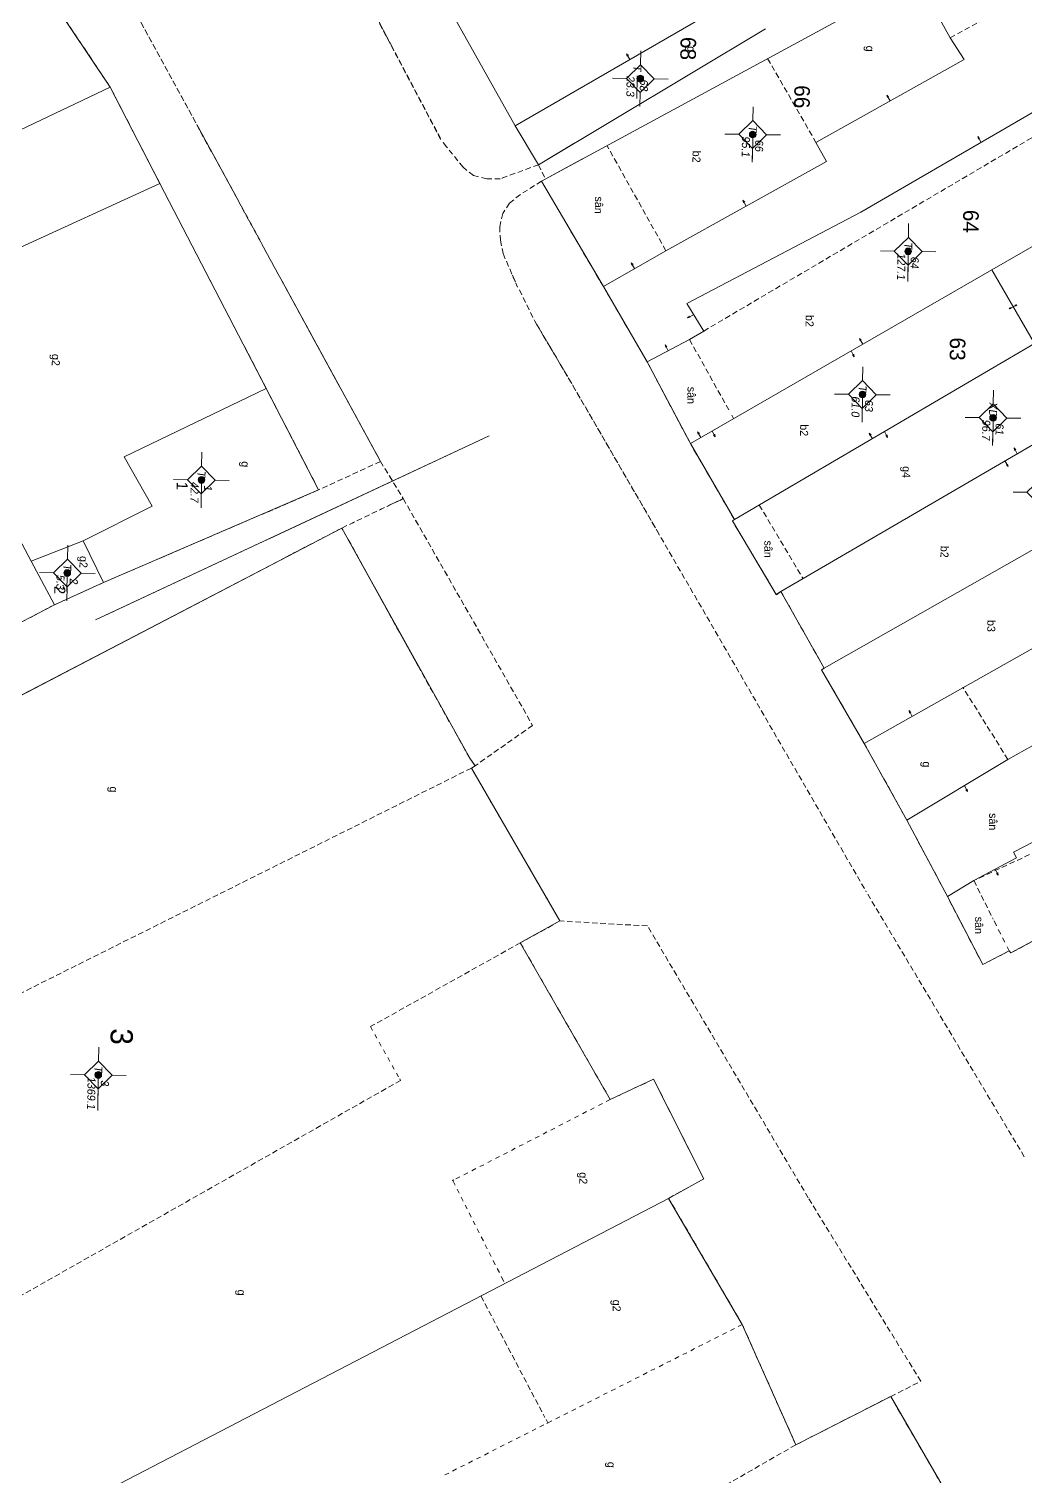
# Model space of a CAD drawing. Extents: x 601689 to 602595, y 1189742 to 1190763.
# Drawn here: x 602221.5 to 602266.3, y 1189978.1 to 1190043.1 of the extents above; entities that cross this region are included whole.
import ezdxf
from ezdxf.enums import TextEntityAlignment as Align

# ---------------------------------------------------------------- set-up
doc = ezdxf.new("R2010")
doc.units = 0
doc.header["$MEASUREMENT"] = 0
doc.linetypes.add('HIDDEN', pattern=[0.375, 0.25, -0.125])
for name, color, linetype in [('10', 250, 'Continuous'), ('11', 7, 'Continuous'), ('13', 7, 'Continuous'), ('14', 7, 'Continuous'), ('15', 7, 'Continuous'), ('16', 7, 'Continuous'), ('22', 7, 'Continuous'), ('25', 7, 'Continuous'), ('53', 7, 'Continuous'), ('57', 7, 'Continuous'), ('CONSTRUCTION_CLASS', 7, 'Continuous')]:
    doc.layers.add(name, color=color, linetype=linetype)
doc.layers.get('0').off()
doc.styles.add('TXT', font='vnshx.shx')

# ---------------------------------------------------------------- blocks, each defined once
blk = doc.blocks.new('NH3R')
at = {"layer": '16', "color": 7, "linetype": 'Continuous', "lineweight": 0}
for p, q in [((0, 0), (0.297, -0.005)), ((0.297, -0.005), (0.186, 0.031)), ((0.297, -0.005), (0.189, -0.033))]:
    blk.add_line(p, q, dxfattribs=at)
blk = doc.blocks.new('NH3')
at = {"layer": '16', "color": 7, "linetype": 'Continuous', "lineweight": 0}
for p, q in [((-0.199, -0.002), (-0.113, 0.021)), ((0.197, -0.012), (0.107, 0.015)), ((-0.199, -0.002), (0.197, -0.012)), ((-0.199, -0.002), (-0.116, -0.035)), ((0.197, -0.012), (0.104, -0.027))]:
    blk.add_line(p, q, dxfattribs=at)
blk = doc.blocks.new('BDONG')
at = {"color": 7, "linetype": 'Continuous', "lineweight": 0}
for p, q in [((0, 0), (0, -1.508)), ((0, 0), (2.759, 0)), ((0.342, 0), (0.342, -1.508)), ((0.797, 0), (0.797, -1.508)), ((1.274, 0), (1.274, -1.508)), ((1.73, 0), (1.73, -1.508)), ((1.753, 0), (1.753, -1.508)), ((2.072, 0), (2.072, -1.508)), ((2.759, 0), (2.759, -1.508)), ((0, -0.308), (1.73, -0.308)), ((1.753, -0.308), (2.759, -0.308)), ((0, -0.458), (1.73, -0.458)), ((1.753, -0.458), (2.759, -0.458)), ((0, -0.608), (1.73, -0.608)), ((1.753, -0.608), (2.759, -0.608)), ((0, -0.758), (1.73, -0.758)), ((1.753, -0.758), (2.759, -0.758)), ((0, -0.908), (1.73, -0.908)), ((1.753, -0.908), (2.759, -0.908)), ((0, -1.058), (1.73, -1.058)), ((1.753, -1.058), (2.759, -1.058)), ((0, -1.208), (1.73, -1.208)), ((1.753, -1.208), (2.759, -1.208)), ((0, -1.358), (1.73, -1.358)), ((1.753, -1.358), (2.759, -1.358)), ((0, -1.508), (1.73, -1.508)), ((1.753, -1.508), (2.759, -1.508))]:
    blk.add_line(p, q, dxfattribs=at)
at = {"color": 7, "linetype": 'Continuous', "lineweight": 0, "style": 'TXT'}
blk.add_text('B%%182ng c%%184c th%%246a bi%%213n %%174%%233ng ', height=0.049998, rotation=359.99999, dxfattribs=at).set_placement((0.008, 0.046))
for s, height, p in [('(D%%239ng cho ch%%216nh l%%253 bi%%213n %%174%%233ng)', 0.054, (1.743, 0.05)), ('s%%232 TT', 0.05, (0.21, -0.099)), ('s%%232 hi%%214u', 0.049998, (0.639, -0.104)), ('s%%232 hi%%214u th%%246a', 0.049998, (1.135, -0.103)), ('s%%232 hi%%214u th%%246a', 0.049998, (1.612, -0.107)), ('s%%232 TT', 0.05, (1.936, -0.114)), ('s%%232 hi%%214u th%%246a b%%225', 0.049998, (2.559, -0.108)), ('Th%%246a th%%170m', 0.049998, (0.227, -0.214)), ('Th%%246a th%%170m', 0.049998, (0.63, -0.213)), ('g%%232c c%%241a th%%246a', 0.049998, (1.137, -0.187)), ('l%%169n c%%203n', 0.049998, (1.56, -0.224)), ('Th%%246a b%%225', 0.049998, (1.956, -0.203)), ('(ch%%216 %%174%%184nh s%%232 m%%233t l%%199n)', 0.049998, (2.638, -0.204)), ('m%%237i th%%170m', 0.049998, (1.101, -0.282))]:
    blk.add_text(s, height=height, rotation=359.99999, dxfattribs=at).set_placement(p, align=Align.CENTER)
blk = doc.blocks.new('BANG')
at = {"color": 7, "linetype": 'Continuous', "lineweight": 0, "xscale": 9.999585560760034, "yscale": 9.999585560760034, "rotation": 359.9999199552673}
blk.add_blockref('BDONG', (0, 0), dxfattribs=at)
blk = doc.blocks.new('*M713713713713')
at = {"layer": '13', "color": 3, "linetype": 'Continuous', "lineweight": 0}
blk.add_line((602812.624, 1189933.345), (602813.644, 1189933.345), dxfattribs=at)
at = {"layer": '13', "color": 3, "linetype": 'Continuous', "lineweight": 0, "style": 'TXT', "oblique": 7.60551}
blk.add_text('XD', height=0.36, dxfattribs=at).set_placement((602812.505, 1189933.345), align=Align.MIDDLE_RIGHT)
for s, p in [('61', (602812.774, 1189933.645)), ('96.7', (602812.624, 1189933.045))]:
    blk.add_text(s, height=0.36, dxfattribs=at).set_placement(p, align=Align.MIDDLE_LEFT)
blk = doc.blocks.new('*M714714714714')
at = {"layer": '13', "color": 3, "linetype": 'Continuous', "lineweight": 0}
blk.add_line((602805.192, 1189929.42), (602806.467, 1189929.42), dxfattribs=at)
at = {"layer": '13', "color": 3, "linetype": 'Continuous', "lineweight": 0, "style": 'TXT', "oblique": 7.60551}
for s, p in [('64', (602805.342, 1189929.72)), ('127.1', (602805.192, 1189929.12))]:
    blk.add_text(s, height=0.36, dxfattribs=at).set_placement(p, align=Align.MIDDLE_LEFT)
blk.add_text('T', height=0.36, dxfattribs=at).set_placement((602804.995, 1189929.42), align=Align.MIDDLE_RIGHT)
blk = doc.blocks.new('*M715715715715')
at = {"layer": '13', "color": 3, "linetype": 'Continuous', "lineweight": 0}
blk.add_line((602811.659, 1189927.455), (602812.679, 1189927.455), dxfattribs=at)
at = {"layer": '13', "color": 3, "linetype": 'Continuous', "lineweight": 0, "style": 'TXT', "oblique": 7.60551}
for s, p in [('63', (602811.809, 1189927.755)), ('61.0', (602811.659, 1189927.155))]:
    blk.add_text(s, height=0.36, dxfattribs=at).set_placement(p, align=Align.MIDDLE_LEFT)
blk.add_text('T', height=0.36, dxfattribs=at).set_placement((602811.462, 1189927.455), align=Align.MIDDLE_RIGHT)
blk = doc.blocks.new('*M718718718718')
at = {"layer": '13', "color": 3, "linetype": 'Continuous', "lineweight": 0}
blk.add_line((602800.037, 1189922.35), (602801.057, 1189922.35), dxfattribs=at)
at = {"layer": '13', "color": 3, "linetype": 'Continuous', "lineweight": 0, "style": 'TXT', "oblique": 7.60551}
blk.add_text('T', height=0.36, dxfattribs=at).set_placement((602799.84, 1189922.35), align=Align.MIDDLE_RIGHT)
for s, p in [('66', (602800.187, 1189922.65)), ('95.1', (602800.037, 1189922.05))]:
    blk.add_text(s, height=0.36, dxfattribs=at).set_placement(p, align=Align.MIDDLE_LEFT)
blk = doc.blocks.new('*M719719719719')
at = {"layer": '13', "color": 3, "linetype": 'Continuous', "lineweight": 0}
blk.add_line((602797.597, 1189917.259), (602798.617, 1189917.259), dxfattribs=at)
at = {"layer": '13', "color": 3, "linetype": 'Continuous', "lineweight": 0, "style": 'TXT', "oblique": 7.60551}
blk.add_text('T', height=0.36, dxfattribs=at).set_placement((602797.4, 1189917.259), align=Align.MIDDLE_RIGHT)
for s, p in [('68', (602797.747, 1189917.559)), ('23.3', (602797.597, 1189916.959))]:
    blk.add_text(s, height=0.36, dxfattribs=at).set_placement(p, align=Align.MIDDLE_LEFT)
blk = doc.blocks.new('CENTRD')
at = {"layer": '11', "linetype": 'Continuous', "lineweight": 0}
h = blk.add_hatch(color=2, dxfattribs=at)
edge = h.paths.add_edge_path()
edge.add_arc((0, 0), 0.15, 0, 360)
at = {"layer": '11', "color": 2, "linetype": 'Continuous', "lineweight": 0}
for p, q in [((0, 1.25), (0, 0.625)), ((-0.625, 0), (-1.25, 0)), ((0, 0.625), (-0.625, 0)), ((-0.625, 0), (0, -0.625)), ((0.625, 0), (0, 0.625)), ((0, -0.625), (0.625, 0)), ((1.25, 0), (0.625, 0)), ((0, -0.625), (0, -1.25))]:
    blk.add_line(p, q, dxfattribs=at)
blk.add_circle((0, 0), 0.15, dxfattribs=at)
blk = doc.blocks.new('*M725725725725')
at = {"layer": '13', "color": 3, "linetype": 'Continuous', "lineweight": 0}
blk.add_line((602842.763, 1189893.532), (602844.293, 1189893.532), dxfattribs=at)
at = {"layer": '13', "color": 3, "linetype": 'Continuous', "lineweight": 0, "style": 'TXT', "oblique": 7.60551}
for s, p in [('3', (602842.913, 1189893.832)), ('1369.1', (602842.763, 1189893.232))]:
    blk.add_text(s, height=0.36, dxfattribs=at).set_placement(p, align=Align.MIDDLE_LEFT)
blk.add_text('T', height=0.36, dxfattribs=at).set_placement((602842.566, 1189893.532), align=Align.MIDDLE_RIGHT)
blk = doc.blocks.new('*M727727727727')
at = {"layer": '13', "color": 3, "linetype": 'Continuous', "lineweight": 0}
blk.add_line((602815.934, 1189897.781), (602816.954, 1189897.781), dxfattribs=at)
at = {"layer": '13', "color": 3, "linetype": 'Continuous', "lineweight": 0, "style": 'TXT', "oblique": 7.60551}
blk.add_text('T', height=0.36, dxfattribs=at).set_placement((602815.737, 1189897.781), align=Align.MIDDLE_RIGHT)
for s, p in [('1', (602816.084, 1189898.081)), ('42.7', (602815.934, 1189897.481))]:
    blk.add_text(s, height=0.36, dxfattribs=at).set_placement(p, align=Align.MIDDLE_LEFT)
blk = doc.blocks.new('*M728728728728')
at = {"layer": '13', "color": 3, "linetype": 'Continuous', "lineweight": 0}
blk.add_line((602820.206, 1189891.808), (602820.971, 1189891.808), dxfattribs=at)
at = {"layer": '13', "color": 3, "linetype": 'Continuous', "lineweight": 0, "style": 'TXT', "oblique": 7.60551}
blk.add_text('T', height=0.36, dxfattribs=at).set_placement((602820.009, 1189891.808), align=Align.MIDDLE_RIGHT)
for s, p in [('2', (602820.356, 1189892.108)), ('5.3', (602820.206, 1189891.508))]:
    blk.add_text(s, height=0.36, dxfattribs=at).set_placement(p, align=Align.MIDDLE_LEFT)

msp = doc.modelspace()

# ---------------------------------------------------------------- linework, layer by layer
at = {"layer": '10', "color": 7, "linetype": 'Continuous', "lineweight": 0}
for p, q in [((602225.151, 1190040.52), (602220.722, 1190047.151)), ((602243.358, 1190038.789), (602253.671, 1190044.748)), ((602244.415, 1190037.034), (602254.628, 1190043.145)), ((602227.382, 1190036.189), (602225.151, 1190040.52)), ((602243.358, 1190038.789), (602244.415, 1190037.034)), ((602232.166, 1190026.972), (602227.382, 1190036.189)), ((602264.8, 1190032.305), (602251.242, 1190024.491)), ((602266.725, 1190028.989), (602264.8, 1190032.305)), ((602247.329, 1190031.555), (602249.302, 1190028.168)), ((602255.311, 1190017.844), (602276.582, 1190030.234)), ((602266.725, 1190028.989), (602253.226, 1190021.073)), ((602251.242, 1190024.491), (602249.302, 1190028.168)), ((602278.702, 1190026.585), (602257.264, 1190014.388)), ((602253.226, 1190021.073), (602251.242, 1190024.491)), ((602259.068, 1190011.003), (602279.658, 1190022.641)), ((602221.588, 1190019.197), (602223.932, 1190020.125)), ((602224.846, 1190018.243), (602223.932, 1190020.125)), ((602222.642, 1190017.243), (602221.588, 1190019.197)), ((602222.642, 1190017.243), (602224.846, 1190018.243)), ((602257.264, 1190014.388), (602255.311, 1190017.844)), ((602222.642, 1190017.243), (602218.28, 1190014.963)), ((602260.981, 1190007.546), (602259.068, 1190011.003)), ((602260.981, 1190007.546), (602262.814, 1190004.121))]:
    msp.add_line(p, q, dxfattribs=at)
for points in [[(602243.358, 1190038.789), (602237.472, 1190049.291), (602258.701, 1190061.551), (602271.393, 1190068.946), (602274.315, 1190070.547)], [(602261.431, 1190045.462), (602244.554, 1190036.293), (602247.329, 1190031.555)], [(602247.329, 1190031.555), (602250.141, 1190033.166), (602257.367, 1190037.187), (602256.889, 1190038.043), (602263.56, 1190041.763), (602262.924, 1190042.751), (602261.431, 1190045.462)], [(602270.794, 1190040.603), (602270.663, 1190040.525), (602269.733, 1190041.188), (602258.906, 1190034.896), (602251.079, 1190030.793), (602251.842, 1190029.553), (602251.207, 1190029.171), (602249.302, 1190028.168)], [(602225.151, 1190040.52), (602210.233, 1190033.433), (602209.144, 1190032.788), (602187.23, 1190023.058)], [(602270.794, 1190040.603), (602272.763, 1190036.886), (602264.8, 1190032.305)], [(602227.382, 1190036.189), (602214.148, 1190030.139), (602211.377, 1190028.647), (602186.28, 1190017.272)], [(602232.166, 1190026.972), (602225.773, 1190023.9), (602227.033, 1190021.672), (602223.932, 1190020.125)], [(602232.166, 1190026.972), (602234.523, 1190022.41), (602224.846, 1190018.243)], [(602221.588, 1190019.197), (602219.424, 1190023.277), (602217.794, 1190024.71), (602214.303, 1190023.147)], [(602255.311, 1190017.844), (602255.11, 1190017.707), (602253.135, 1190021.014), (602253.226, 1190021.073)], [(602250.267, 1189990.543), (602251.849, 1189991.421), (602249.591, 1189995.902), (602247.637, 1189994.988), (602243.594, 1190002.035), (602245.378, 1190003.02), (602241.392, 1190009.895), (602241.564, 1190010.003), (602241.318, 1190010.346), (602235.569, 1190020.695), (602207.871, 1190006.255), (602203.171, 1190003.429), (602200.214, 1190002.2), (602197.371, 1190000.498)], [(602260.981, 1190007.546), (602265.528, 1190010.284), (602281.26, 1190019.099)], [(602257.264, 1190014.388), (602257.143, 1190014.319), (602259.068, 1190011.003)], [(602283.654, 1190014.265), (602276.696, 1190010.771), (602276.638, 1190010.912), (602268.47, 1190007.513), (602265.771, 1190006.12), (602265.908, 1190005.858), (602263.994, 1190004.835), (602262.814, 1190004.121)], [(602267.583, 1190002.615), (602265.659, 1190001.581), (602265.58, 1190001.672), (602264.392, 1190001.059), (602262.814, 1190004.121)], [(602250.267, 1189990.543), (602220.231, 1189974.923), (602216.825, 1189973.04)], [(602263.508, 1189976), (602260.255, 1189981.635), (602255.985, 1189979.453), (602253.579, 1189984.867), (602250.267, 1189990.543)]]:
    msp.add_lwpolyline(points, dxfattribs=at)
at = {"layer": '14', "color": 6, "linetype": 'HIDDEN', "lineweight": 0}
for p, q in [((602254.72, 1190041.813), (602256.732, 1190038.316)), ((602251.842, 1190029.553), (602269.324, 1190039.853)), ((602250.141, 1190033.166), (602247.496, 1190037.893)), ((602256.781, 1190038.225), (602256.889, 1190038.043)), ((602251.207, 1190029.171), (602253.022, 1190025.916)), ((602253.11, 1190025.765), (602253.188, 1190025.624)), ((602254.344, 1190021.728), (602256.31, 1190018.421)), ((602265.528, 1190010.284), (602263.493, 1190013.542)), ((602276.696, 1190010.771), (602263.994, 1190004.835)), ((602241.392, 1190009.895), (602213.71, 1189996.064)), ((602263.994, 1190004.835), (602264.87, 1190003.093)), ((602264.909, 1190003.022), (602265.035, 1190002.76)), ((602265.093, 1190002.64), (602265.21, 1190002.418)), ((602243.594, 1190002.035), (602236.852, 1189998.266)), ((602265.289, 1190002.257), (602265.386, 1190002.065)), ((602265.493, 1190001.854), (602265.58, 1190001.672)), ((602236.852, 1189998.266), (602236.949, 1189998.095)), ((602237.048, 1189997.914), (602237.145, 1189997.743)), ((602237.243, 1189997.571), (602237.34, 1189997.39)), ((602237.438, 1189997.219), (602237.535, 1189997.047)), ((602237.633, 1189996.876), (602237.731, 1189996.694)), ((602237.829, 1189996.523), (602237.926, 1189996.351)), ((602238.024, 1189996.17), (602238.111, 1189996.009)), ((602238.209, 1189995.848), (602219.715, 1189985.361)), ((602238.17, 1189995.919), (602238.209, 1189995.848)), ((602247.286, 1189994.803), (602247.104, 1189994.716)), ((602247.637, 1189994.988), (602247.456, 1189994.901)), ((602245.855, 1189994.073), (602245.684, 1189993.986)), ((602246.218, 1189994.258), (602246.036, 1189994.16)), ((602246.57, 1189994.443), (602246.389, 1189994.345)), ((602246.923, 1189994.619), (602246.752, 1189994.531)), ((602244.788, 1189993.527), (602244.616, 1189993.43)), ((602245.15, 1189993.702), (602244.969, 1189993.615)), ((602245.502, 1189993.888), (602245.321, 1189993.8)), ((602243.367, 1189992.797), (602243.197, 1189992.7)), ((602243.73, 1189992.972), (602243.548, 1189992.884)), ((602244.082, 1189993.157), (602243.901, 1189993.069)), ((602244.435, 1189993.343), (602244.264, 1189993.255)), ((602242.3, 1189992.241), (602242.129, 1189992.154)), ((602242.663, 1189992.426), (602242.481, 1189992.339)), ((602243.015, 1189992.612), (602242.834, 1189992.514)), ((602240.88, 1189991.511), (602240.699, 1189991.424)), ((602241.232, 1189991.696), (602241.061, 1189991.598)), ((602241.595, 1189991.881), (602241.413, 1189991.783)), ((602241.947, 1189992.057), (602241.766, 1189991.969)), ((602240.608, 1189991.375), (602240.558, 1189991.346)), ((602240.558, 1189991.346), (602240.665, 1189991.134)), ((602240.752, 1189990.953), (602240.84, 1189990.782)), ((602240.937, 1189990.6), (602241.024, 1189990.419)), ((602241.113, 1189990.238), (602241.2, 1189990.066)), ((602241.298, 1189989.885), (602241.385, 1189989.703)), ((602241.472, 1189989.523), (602241.57, 1189989.352)), ((602241.657, 1189989.17), (602241.746, 1189988.989)), ((602241.833, 1189988.808), (602241.931, 1189988.636)), ((602242.018, 1189988.455), (602242.105, 1189988.274)), ((602242.193, 1189988.103), (602242.29, 1189987.921)), ((602242.379, 1189987.74), (602242.466, 1189987.559)), ((602242.554, 1189987.388), (602242.651, 1189987.207)), ((602242.738, 1189987.026), (602242.894, 1189986.703)), ((602241.826, 1189986.138), (602244.701, 1189980.688)), ((602252.512, 1189984.321), (602252.331, 1189984.234)), ((602252.865, 1189984.506), (602252.683, 1189984.419)), ((602253.226, 1189984.681), (602253.046, 1189984.594)), ((602253.579, 1189984.867), (602253.398, 1189984.779)), ((602251.434, 1189983.786), (602251.263, 1189983.688)), ((602251.797, 1189983.961), (602251.615, 1189983.873)), ((602252.149, 1189984.146), (602251.978, 1189984.058)), ((602250.015, 1189983.065), (602249.833, 1189982.968)), ((602250.367, 1189983.24), (602250.186, 1189983.153)), ((602250.72, 1189983.425), (602250.548, 1189983.328)), ((602251.081, 1189983.601), (602250.9, 1189983.513)), ((602248.937, 1189982.52), (602248.765, 1189982.433)), ((602249.299, 1189982.705), (602249.118, 1189982.607)), ((602249.652, 1189982.88), (602249.471, 1189982.792)), ((602247.507, 1189981.8), (602247.336, 1189981.712)), ((602247.869, 1189981.975), (602247.688, 1189981.887)), ((602248.222, 1189982.159), (602248.051, 1189982.072)), ((602248.585, 1189982.335), (602248.403, 1189982.247)), ((602246.087, 1189981.079), (602245.906, 1189980.982)), ((602246.44, 1189981.254), (602246.259, 1189981.167)), ((602246.802, 1189981.439), (602246.62, 1189981.342)), ((602247.154, 1189981.615), (602246.973, 1189981.527)), ((602244.75, 1189980.588), (602244.828, 1189980.447)), ((602245.009, 1189980.534), (602244.767, 1189980.407)), ((602245.372, 1189980.719), (602245.191, 1189980.621)), ((602245.725, 1189980.894), (602245.553, 1189980.806)), ((602243.59, 1189979.813), (602243.408, 1189979.726)), ((602243.942, 1189979.988), (602243.761, 1189979.901)), ((602244.295, 1189980.173), (602244.124, 1189980.086)), ((602244.657, 1189980.359), (602244.475, 1189980.261)), ((602242.16, 1189979.093), (602241.979, 1189978.995)), ((602242.512, 1189979.268), (602242.34, 1189979.181)), ((602242.874, 1189979.453), (602242.693, 1189979.365)), ((602243.227, 1189979.628), (602243.046, 1189979.54)), ((602255.985, 1189979.453), (602248.546, 1189975.185)), ((602241.082, 1189978.548), (602240.911, 1189978.46)), ((602241.445, 1189978.732), (602241.263, 1189978.635)), ((602241.797, 1189978.907), (602241.626, 1189978.82)), ((602240.377, 1189978.187), (602240.195, 1189978.1)), ((602240.729, 1189978.373), (602240.548, 1189978.274))]:
    msp.add_line(p, q, dxfattribs=at)
msp.add_lwpolyline([(602262.924, 1190042.751), (602280.283, 1190052.133), (602280.166, 1190052.335)], dxfattribs=at)
msp.add_point((602240.558, 1189991.346), dxfattribs=at)
at = {"layer": '22', "color": 7, "linetype": 'HIDDEN', "lineweight": 0}
for p, q in [((602213.781, 1190066.826), (602229.692, 1190037.637)), ((602240.01, 1190038.216), (602234.96, 1190047.755)), ((602237.827, 1190042.346), (602234.96, 1190047.755)), ((602240.01, 1190038.176), (602235.107, 1190047.473)), ((602240.275, 1190037.842), (602240.079, 1190038.095)), ((602240.275, 1190037.842), (602240.079, 1190038.095)), ((602241.023, 1190036.922), (602240.275, 1190037.842)), ((602241.023, 1190036.922), (602240.275, 1190037.842)), ((602244.415, 1190037.035), (602242.695, 1190036.408)), ((602244.415, 1190037.034), (602242.695, 1190036.408)), ((602244.415, 1190037.035), (602244.725, 1190036.391)), ((602244.415, 1190037.034), (602244.725, 1190036.391)), ((602241.487, 1190036.545), (602241.023, 1190036.922)), ((602241.487, 1190036.545), (602241.023, 1190036.922)), ((602242.085, 1190036.397), (602241.487, 1190036.545)), ((602242.085, 1190036.397), (602241.487, 1190036.545)), ((602242.695, 1190036.408), (602242.085, 1190036.397)), ((602242.695, 1190036.408), (602242.085, 1190036.397)), ((602247.329, 1190031.555), (602245.824, 1190034.116)), ((602232.165, 1190026.972), (602229.038, 1190032.995)), ((602243.246, 1190032.061), (602243.469, 1190031.528)), ((602243.557, 1190031.406), (602244.247, 1190029.997)), ((602243.557, 1190031.406), (602244.247, 1190029.997)), ((602243.557, 1190031.406), (602244.247, 1190029.997)), ((602247.329, 1190031.555), (602249.302, 1190028.168)), ((602244.247, 1190029.997), (602245.753, 1190027.456)), ((602244.325, 1190029.866), (602245.714, 1190027.517)), ((602244.325, 1190029.866), (602245.714, 1190027.517)), ((602232.165, 1190026.972), (602231.308, 1190028.634)), ((602251.242, 1190024.491), (602249.302, 1190028.168)), ((602245.753, 1190027.456), (602249.886, 1190020.329)), ((602245.782, 1190027.406), (602259.156, 1190004.331)), ((602245.782, 1190027.406), (602259.156, 1190004.331)), ((602232.165, 1190026.972), (602234.523, 1190022.41)), ((602232.165, 1190026.972), (602234.523, 1190022.41)), ((602253.226, 1190021.073), (602251.242, 1190024.491)), ((602237.301, 1190023.692), (602238.328, 1190022.017)), ((602237.301, 1190023.691), (602238.328, 1190022.017)), ((602237.301, 1190023.691), (602238.328, 1190022.017)), ((602234.523, 1190022.41), (602224.846, 1190018.243)), ((602234.523, 1190022.41), (602231.998, 1190021.314)), ((602235.569, 1190020.695), (602238.328, 1190022.017)), ((602235.569, 1190020.695), (602238.066, 1190021.891)), ((602235.569, 1190020.695), (602237.674, 1190021.707)), ((602237.694, 1190021.716), (602238.076, 1190021.901)), ((602238.177, 1190021.939), (602238.328, 1190022.017)), ((602238.328, 1190022.017), (602244.148, 1190011.818)), ((602238.328, 1190022.017), (602244.148, 1190011.818)), ((602238.328, 1190022.017), (602241.785, 1190015.97)), ((602253.135, 1190021.014), (602253.226, 1190021.073)), ((602255.12, 1190017.687), (602253.135, 1190021.014)), ((602235.569, 1190020.695), (602232.851, 1190019.283)), ((602238.878, 1190014.7), (602235.569, 1190020.695)), ((602222.642, 1190017.243), (602224.846, 1190018.243)), ((602255.12, 1190017.687), (602255.311, 1190017.844)), ((602257.264, 1190014.388), (602255.311, 1190017.844)), ((602222.642, 1190017.243), (602218.28, 1190014.963)), ((602241.318, 1190010.346), (602238.878, 1190014.7)), ((602257.264, 1190014.388), (602257.143, 1190014.319)), ((602259.068, 1190011.003), (602257.143, 1190014.319)), ((602244.148, 1190011.818), (602241.564, 1190010.003)), ((602244.148, 1190011.818), (602241.564, 1190010.003)), ((602260.981, 1190007.546), (602259.068, 1190011.003)), ((602241.564, 1190010.003), (602241.318, 1190010.346)), ((602241.564, 1190010.003), (602241.392, 1190009.895)), ((602245.378, 1190003.02), (602241.392, 1190009.895)), ((602260.981, 1190007.546), (602262.814, 1190004.121)), ((602266.263, 1189992.413), (602259.156, 1190004.331)), ((602266.263, 1189992.413), (602259.156, 1190004.331)), ((602264.392, 1190001.059), (602262.804, 1190004.121)), ((602245.378, 1190003.02), (602243.594, 1190002.035)), ((602249.315, 1190002.796), (602245.378, 1190003.02)), ((602249.315, 1190002.796), (602245.378, 1190003.02)), ((602256.547, 1189990.566), (602249.315, 1190002.796)), ((602256.547, 1189990.566), (602249.315, 1190002.796)), ((602267.583, 1190002.615), (602265.659, 1190001.581)), ((602265.58, 1190001.672), (602264.392, 1190001.059)), ((602265.659, 1190001.581), (602265.58, 1190001.672)), ((602251.849, 1189991.421), (602249.591, 1189995.902)), ((602250.267, 1189990.543), (602251.849, 1189991.421)), ((602253.579, 1189984.867), (602250.267, 1189990.543)), ((602261.605, 1189982.316), (602256.547, 1189990.566)), ((602261.605, 1189982.316), (602256.547, 1189990.566)), ((602255.985, 1189979.453), (602253.579, 1189984.867)), ((602260.255, 1189981.625), (602261.605, 1189982.316)), ((602260.255, 1189981.625), (602261.605, 1189982.316)), ((602255.985, 1189979.453), (602260.255, 1189981.635)), ((602263.508, 1189976), (602260.255, 1189981.625))]:
    msp.add_line(p, q, dxfattribs=at)
for points in [[(602227.382, 1190036.189), (602225.151, 1190040.52), (602220.722, 1190047.151), (602218.227, 1190051.955), (602214.3, 1190059.469), (602210.69, 1190066.689), (602207.256, 1190064.986)], [(602213.8, 1190066.796), (602237.301, 1190023.692), (602234.523, 1190022.41)], [(602229.116, 1190038.705), (602237.301, 1190023.691), (602234.523, 1190022.41)], [(602244.554, 1190036.293), (602243.596, 1190035.696), (602243.11, 1190035.312), (602242.804, 1190034.847), (602242.666, 1190034.249), (602242.697, 1190033.638), (602242.819, 1190033.036), (602243.275, 1190031.981), (602243.469, 1190031.528)], [(602244.554, 1190036.293), (602243.596, 1190035.696), (602243.11, 1190035.313), (602242.805, 1190034.847), (602242.666, 1190034.249), (602242.698, 1190033.638), (602242.819, 1190033.036), (602243.275, 1190031.981), (602243.469, 1190031.528)], [(602234.013, 1190029.727), (602237.301, 1190023.691), (602234.523, 1190022.41)], [(602249.591, 1189995.902), (602247.637, 1189994.988), (602243.594, 1190002.035)]]:
    msp.add_lwpolyline(points, dxfattribs=at)
at = {"layer": '25', "color": 7, "linetype": 'Continuous', "lineweight": 0}
for p, q in [((602237.472, 1190049.291), (602243.358, 1190038.79)), ((602243.358, 1190038.79), (602244.415, 1190037.035)), ((602244.415, 1190037.035), (602246.008, 1190037.993)), ((602246.398, 1190037.298), (602244.554, 1190036.293)), ((602247.329, 1190031.555), (602244.554, 1190036.293)), ((602247.329, 1190031.555), (602249.303, 1190028.168)), ((602251.243, 1190024.491), (602249.303, 1190028.168)), ((602252.767, 1190021.87), (602251.243, 1190024.491)), ((602238.187, 1190021.949), (602238.328, 1190022.017)), ((602235.569, 1190020.695), (602207.871, 1190006.255)), ((602238.878, 1190014.7), (602235.569, 1190020.695)), ((602239.004, 1190014.478), (602238.878, 1190014.7))]:
    msp.add_line(p, q, dxfattribs=at)
at = {"layer": '57', "color": 172, "linetype": 'Continuous', "lineweight": 0}
for q in [(602224.492, 1190016.558), (602224.875, 1190016.742), (602232.303, 1190020.211)]:
    msp.add_line((602242.197, 1190024.844), q, dxfattribs=at)

# ---------------------------------------------------------------- block references
at = {"color": 7, "linetype": 'Continuous', "lineweight": 0, "rotation": 269.2144660607985}
msp.add_blockref('BANG', (602246.371, 1189988.606), dxfattribs=at)
at = {"layer": '11', "color": 2, "linetype": 'Continuous', "lineweight": 0, "rotation": 269.1680420500809}
for p in [(602248.992, 1190040.909), (602254.047, 1190038.396), (602261.042, 1190033.139), (602258.983, 1190026.701), (602264.858, 1190025.65), (602229.25, 1190022.857), (602267.008, 1190022.295), (602223.216, 1190018.672), (602224.612, 1189996.093)]:
    msp.add_blockref('CENTRD', p, dxfattribs=at)
at = {"layer": '13', "color": 3, "linetype": 'Continuous', "lineweight": 0, "rotation": 269.1680420500809}
for name, p in [('*M719719719719', (-578790.404, 1810052.565)), ('*M718718718718', (-578790.27, 1810052.359)), ('*M714714714714', (-578790.27, 1810052.359)), ('*M715715715715', (-578790.27, 1810052.359)), ('*M713713713713', (-578790.27, 1810052.359)), ('*M727727727727', (-578790.27, 1810052.359)), ('*M728728728728', (-578790.27, 1810052.359)), ('*M725725725725', (-578790.27, 1810052.359))]:
    msp.add_blockref(name, p, dxfattribs=at)
at = {"layer": '16', "color": 7, "linetype": 'Continuous', "lineweight": 0}
for name, p, rotation in [('NH3R', (602248.52, 1190041.768), 120.0248195943744), ('NH3R', (602260.224, 1190039.908), 119.1344819847574), ('NH3R', (602253.75, 1190035.177), 119.0981455563702), ('NH3R', (602248.73, 1190032.365), 119.8097158344235), ('NH3', (602265.758, 1190030.652), 30.1209085104239), ('NH3R', (602251.382, 1190030.289), 207.9099880573312), ('NH3R', (602259.436, 1190024.708), 120.3838727067602), ('NH3R', (602259.97, 1190025.031), 300.3838727067604), ('NH3R', (602265.947, 1190024.038), 120.2167686022032), ('NH3R', (602265.392, 1190023.716), 300.2167686022033), ('NH3R', (602261.225, 1190012.223), 119.468862008254), ('NH3R', (602263.572, 1190009.1), 299.4688620082538)]:
    msp.add_blockref(name, p, dxfattribs=dict(at, rotation=rotation))
for p, xscale, yscale, rotation in [((602264.319, 1190038.042), 1.000001530040974, 1.000001530040974, 120.1619521576293), ((602258.994, 1190028.965), 0.9999972283431504, 0.9999972283431504, 119.9171531263592), ((602250.25, 1190028.665), 1.000002045601622, 1.000002045601622, 117.8022863228121), ((602258.47, 1190028.662), 0.9999972283431504, 0.9999972283431504, 299.9171531263593), ((602251.716, 1190024.764), 1.000002009963848, 1.000002009963848, 120.2282534132389), ((602252.22, 1190025.057), 1.000002009963848, 1.000002009963848, 300.2282534132389), ((602264.951, 1190005.342), 0.9999985755801736, 0.9999985755801736, 298.3751525846712)]:
    msp.add_blockref('NH3R', p, dxfattribs=dict(at, xscale=xscale, yscale=yscale, rotation=rotation))

# ---------------------------------------------------------------- texts
at = {"layer": '15', "color": 7, "linetype": 'Continuous', "lineweight": 0, "style": 'TXT'}
for s, rotation, p in [('g', 269.21439, (602251.288, 1190042.37)), ('g', 269.21439, (602259.328, 1190042.391)), ('b2', 269.21439, (602251.524, 1190037.667)), ('s%%169n', 269.21439, (602247.135, 1190035.607)), ('b2', 269.21439, (602256.612, 1190030.277)), ('g2', 269.21458, (602222.707, 1190028.522)), ('s%%169n', 269.21439, (602251.297, 1190027.05)), ('b2', 269.21439, (602256.364, 1190025.36)), ('g', 269.21458, (602231.231, 1190023.696)), ('g4', 269.21439, (602260.969, 1190023.477)), ('s%%169n', 269.21439, (602254.753, 1190020.132)), ('b2', 269.21439, (602262.68, 1190019.894)), ('g2', 269.21458, (602223.952, 1190019.435)), ('b3', 269.21439, (602264.784, 1190016.555)), ('g', 269.21439, (602261.877, 1190010.194)), ('g', 269.21439, (602225.309, 1190009.065)), ('s%%169n', 269.21439, (602264.865, 1190007.873)), ('s%%169n', 269.21439, (602264.232, 1190003.211)), ('g2', 269.21439, (602246.433, 1189991.715)), ('g', 269.21439, (602231.059, 1189986.435)), ('g2', 269.21439, (602247.935, 1189985.984)), ('g', 269.21439, (602247.695, 1189978.687))]:
    msp.add_text(s, height=0.36, rotation=rotation, dxfattribs=at).set_placement(p, align=Align.MIDDLE_LEFT)
at = {"layer": '53', "color": 200, "linetype": 'Continuous', "lineweight": 0, "style": 'TXT'}
for s, height, p in [('68', 0.7, (602251.154, 1190042.783)), ('66', 0.7, (602256.274, 1190040.612)), ('64', 0.7, (602263.867, 1190035.008)), ('63', 0.7, (602263.269, 1190029.266)), ('3', 1, (602225.671, 1189998.19))]:
    msp.add_text(s, height=height, rotation=269.21439, dxfattribs=at).set_placement(p, align=Align.MIDDLE_LEFT)
at = {"layer": 'CONSTRUCTION_CLASS', "color": 200, "linetype": 'Continuous', "lineweight": 0, "style": 'TXT'}
for s, p in [('1', (602228.388, 1190022.774)), ('2', (602222.883, 1190018.089))]:
    msp.add_text(s, height=0.5, rotation=269.21458, dxfattribs=at).set_placement(p, align=Align.MIDDLE_LEFT)

doc.saveas('drawing.dxf')
